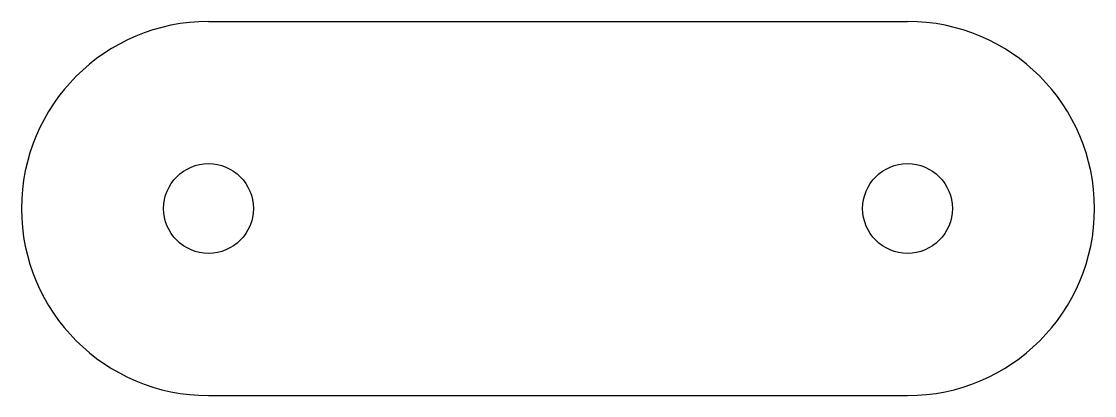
# Model space of a CAD drawing. Extents: x 39 to 182, y 18 to 68.
import ezdxf

# ---------------------------------------------------------------- set-up
doc = ezdxf.new("R2010")
doc.units = 0
doc.layers.get('0').update_dxf_attribs({"linetype": 'CONTINUOUS'})

msp = doc.modelspace()

# ---------------------------------------------------------------- linework, layer by layer
for p, q in [((63.65, 67.83), (157.1, 67.83)), ((63.65, 17.83), (157.1, 17.83))]:
    msp.add_line(p, q)
for centre in [(63.65, 42.83), (157.1, 42.83)]:
    msp.add_circle(centre, 6)
for centre, start, end in [((63.65, 42.83), 90, 270), ((157.1, 42.83), 270, 90)]:
    msp.add_arc(centre, 25, start, end)

doc.saveas('drawing.dxf')
